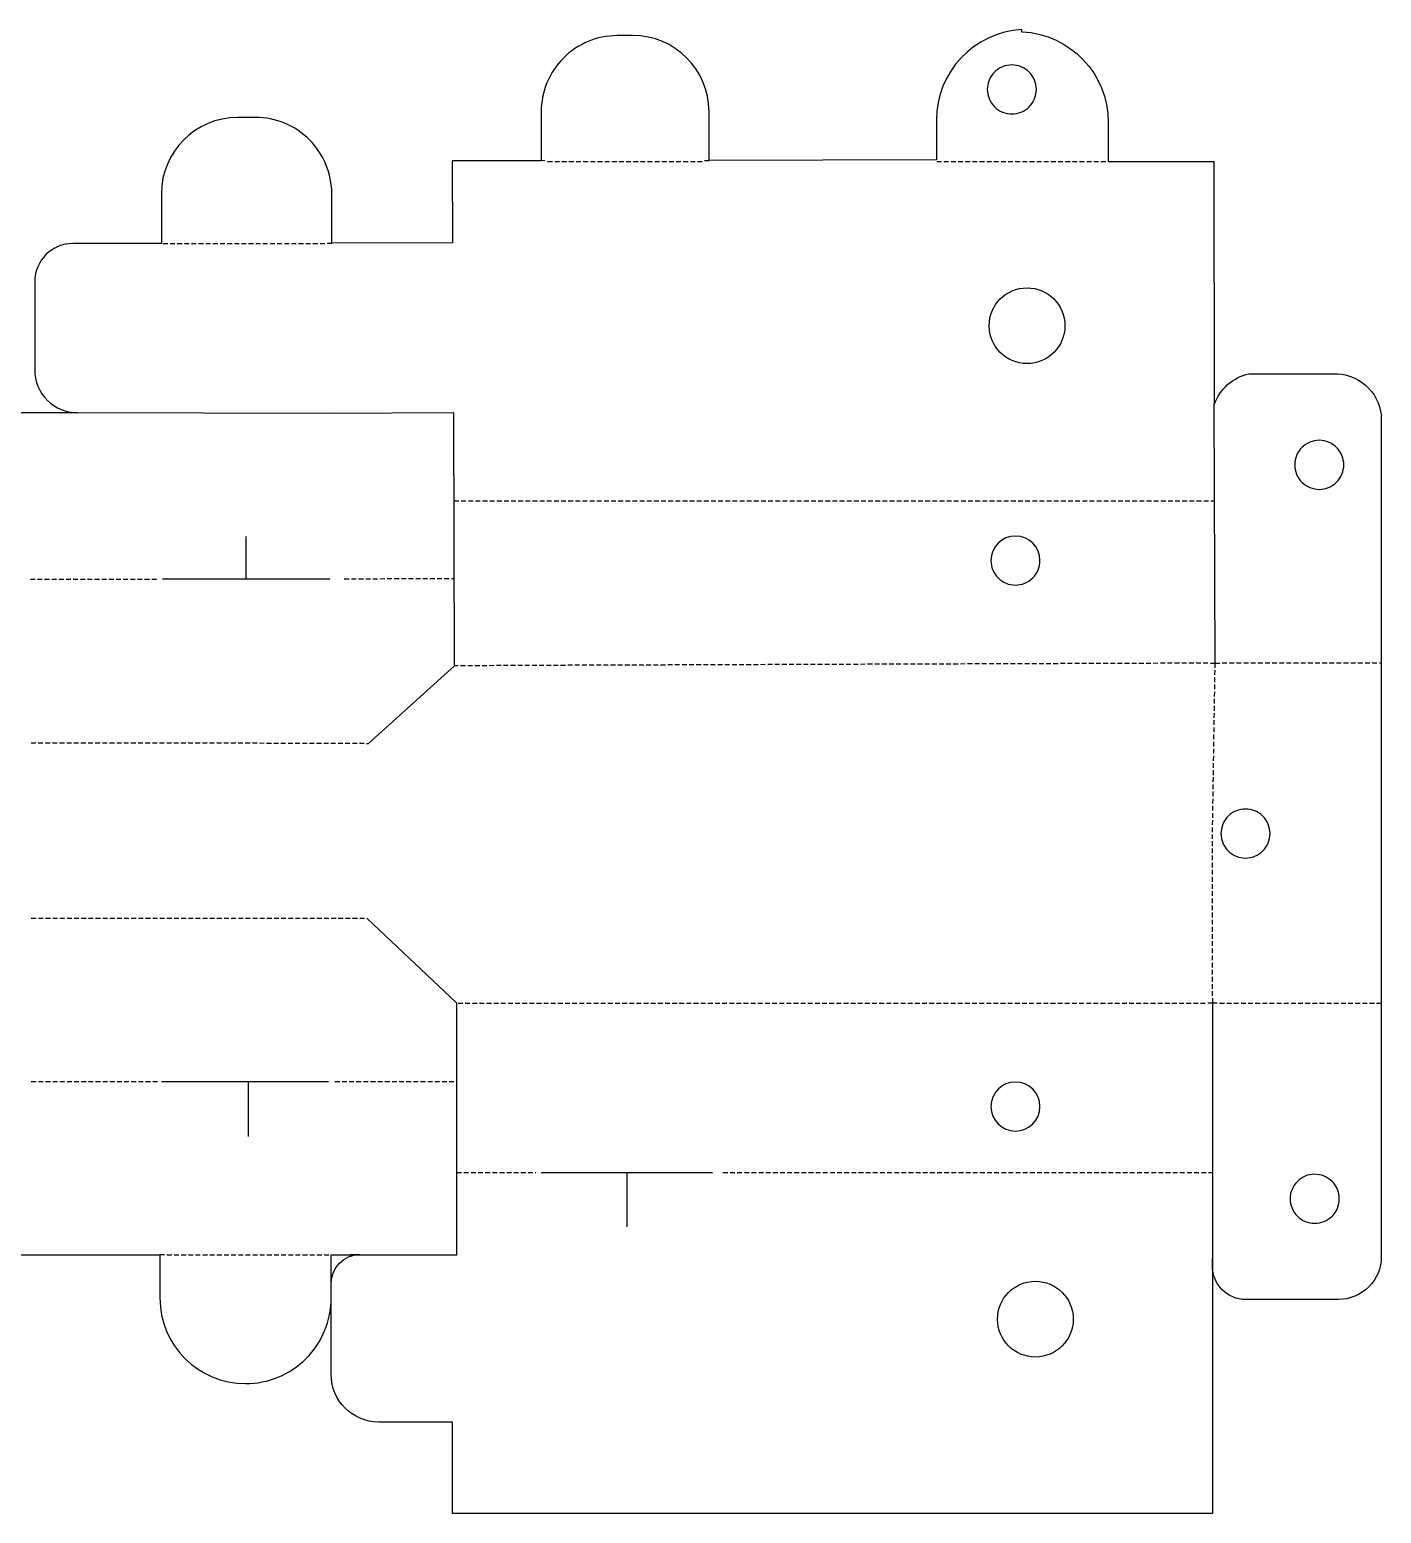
# Model space of a CAD drawing. Header units: millimetres. Extents: x -615 to -361, y 250 to 422.
# Drawn here: x -518.4 to -361.4, y 249.5 to 421.9 of the extents above; entities that cross this region are included whole.
import ezdxf

# ---------------------------------------------------------------- set-up
doc = ezdxf.new("R2010")
doc.units = ezdxf.units.MM
doc.layers.get('0').update_dxf_attribs({"linetype": 'CONTINUOUS'})

msp = doc.modelspace()

# ---------------------------------------------------------------- linework, layer by layer
for p, q in [((-449.25, 421.2), (-450.15, 421.2)), ((-448.35, 421.21), (-449.25, 421.2)), ((-403.14, 421.6), (-403.14, 421.89)), ((-458.98, 412.34), (-458.97, 406.67)), ((-439.47, 406.71), (-439.48, 412.38)), ((-492.16, 411.69), (-494.26, 411.69)), ((-413.07, 411.38), (-413.06, 406.77)), ((-393.11, 411.16), (-393.11, 406.56)), ((-413.05, 406.77), (-439.47, 406.71)), ((-413.06, 406.77), (-413.05, 406.77)), ((-458.97, 406.67), (-469.31, 406.65)), ((-469.31, 406.65), (-469.29, 397.13)), ((-458.55, 406.68), (-458.97, 406.67)), ((-457.68, 406.55), (-458.23, 406.55)), ((-456.85, 406.55), (-457.4, 406.55)), ((-456.02, 406.55), (-456.57, 406.55)), ((-455.19, 406.55), (-455.75, 406.55)), ((-454.36, 406.55), (-454.92, 406.55)), ((-453.53, 406.55), (-454.09, 406.55)), ((-452.7, 406.55), (-453.26, 406.55)), ((-451.87, 406.55), (-452.43, 406.55)), ((-451.04, 406.55), (-451.6, 406.55)), ((-450.21, 406.55), (-450.77, 406.55)), ((-449.39, 406.55), (-449.94, 406.55)), ((-448.56, 406.55), (-449.11, 406.55)), ((-447.73, 406.55), (-448.28, 406.55)), ((-446.9, 406.55), (-447.45, 406.55)), ((-446.07, 406.55), (-446.62, 406.55)), ((-445.24, 406.55), (-445.79, 406.55)), ((-444.41, 406.55), (-444.96, 406.55)), ((-443.58, 406.55), (-444.13, 406.55)), ((-442.75, 406.55), (-443.3, 406.55)), ((-441.92, 406.55), (-442.47, 406.55)), ((-441.09, 406.55), (-441.64, 406.55)), ((-440.26, 406.55), (-440.81, 406.55)), ((-440.02, 406.71), (-439.47, 406.71)), ((-413.02, 406.56), (-412.47, 406.56)), ((-412.19, 406.56), (-411.64, 406.56)), ((-411.36, 406.56), (-410.81, 406.56)), ((-410.53, 406.56), (-409.98, 406.56)), ((-409.7, 406.56), (-409.15, 406.56)), ((-408.87, 406.56), (-408.32, 406.56)), ((-408.04, 406.56), (-407.49, 406.56)), ((-407.21, 406.56), (-406.66, 406.56)), ((-406.38, 406.56), (-405.83, 406.56)), ((-405.55, 406.56), (-405, 406.56)), ((-404.72, 406.56), (-404.17, 406.56)), ((-403.9, 406.56), (-403.34, 406.56)), ((-403.07, 406.56), (-402.51, 406.56)), ((-402.24, 406.56), (-401.68, 406.56)), ((-401.41, 406.56), (-400.85, 406.56)), ((-400.58, 406.56), (-400.02, 406.56)), ((-399.75, 406.56), (-399.19, 406.56)), ((-398.92, 406.56), (-398.36, 406.56)), ((-398.09, 406.56), (-397.54, 406.56)), ((-397.26, 406.56), (-396.71, 406.56)), ((-396.43, 406.56), (-395.88, 406.56)), ((-395.6, 406.56), (-395.05, 406.56)), ((-394.77, 406.56), (-394.22, 406.56)), ((-393.94, 406.56), (-393.39, 406.56)), ((-393.11, 406.56), (-380.82, 406.56)), ((-380.82, 406.56), (-380.79, 378.35)), ((-503.11, 402.84), (-503.11, 397.05)), ((-483.31, 397.09), (-483.31, 402.84)), ((-503.11, 397.05), (-513.4, 397.05)), ((-502.37, 397.02), (-502.92, 397.02)), ((-501.54, 397.02), (-502.09, 397.02)), ((-500.71, 397.02), (-501.26, 397.02)), ((-499.88, 397.02), (-500.43, 397.02)), ((-499.05, 397.02), (-499.61, 397.02)), ((-498.22, 397.02), (-498.78, 397.02)), ((-497.39, 397.02), (-497.95, 397.02)), ((-496.56, 397.02), (-497.12, 397.02)), ((-495.73, 397.02), (-496.29, 397.02)), ((-494.9, 397.02), (-495.46, 397.02)), ((-494.08, 397.02), (-494.63, 397.02)), ((-493.25, 397.02), (-493.8, 397.02)), ((-492.42, 397.02), (-492.97, 397.02)), ((-491.59, 397.02), (-492.14, 397.02)), ((-490.76, 397.02), (-491.31, 397.02)), ((-489.93, 397.02), (-490.48, 397.02)), ((-489.1, 397.02), (-489.65, 397.02)), ((-488.27, 397.02), (-488.82, 397.02)), ((-487.44, 397.02), (-487.99, 397.02)), ((-486.61, 397.02), (-487.16, 397.02)), ((-485.78, 397.02), (-486.33, 397.02)), ((-484.95, 397.02), (-485.5, 397.02)), ((-484.12, 397.02), (-484.67, 397.02)), ((-483.86, 397.09), (-483.31, 397.09)), ((-469.29, 397.13), (-483.38, 397.1)), ((-483.38, 397.1), (-483.31, 397.09)), ((-517.82, 392.63), (-517.82, 382.37)), ((-376.75, 381.92), (-366.98, 381.92)), ((-512.87, 377.38), (-566.44, 377.49)), ((-380.68, 348.31), (-380.79, 378.35)), ((-483.58, 377.32), (-512.87, 377.38)), ((-469.13, 377.38), (-483.58, 377.32)), ((-469.07, 348), (-469.13, 377.38)), ((-361.37, 377.04), (-361.37, 328.2)), ((-469.1, 367.14), (-468.55, 367.14)), ((-468.27, 367.14), (-467.72, 367.14)), ((-467.44, 367.14), (-466.89, 367.14)), ((-466.61, 367.14), (-466.06, 367.14)), ((-465.78, 367.14), (-465.23, 367.14)), ((-464.95, 367.14), (-464.4, 367.14)), ((-464.12, 367.14), (-463.57, 367.14)), ((-463.3, 367.14), (-462.74, 367.14)), ((-462.47, 367.14), (-461.91, 367.14)), ((-461.64, 367.14), (-461.08, 367.14)), ((-460.81, 367.14), (-460.25, 367.14)), ((-459.98, 367.14), (-459.42, 367.14)), ((-459.15, 367.14), (-458.59, 367.14)), ((-458.32, 367.14), (-457.77, 367.14)), ((-457.49, 367.14), (-456.94, 367.14)), ((-456.66, 367.14), (-456.11, 367.14)), ((-455.83, 367.14), (-455.28, 367.14)), ((-455, 367.14), (-454.45, 367.14)), ((-454.17, 367.14), (-453.62, 367.14)), ((-453.34, 367.14), (-452.79, 367.14)), ((-452.51, 367.14), (-451.96, 367.14)), ((-451.68, 367.14), (-451.13, 367.14)), ((-450.85, 367.14), (-450.3, 367.14)), ((-450.02, 367.14), (-449.47, 367.14)), ((-449.19, 367.14), (-448.64, 367.14)), ((-448.36, 367.14), (-447.81, 367.14)), ((-447.53, 367.14), (-446.98, 367.14)), ((-446.7, 367.14), (-446.15, 367.14)), ((-445.88, 367.14), (-445.32, 367.14)), ((-445.05, 367.14), (-444.49, 367.14)), ((-444.22, 367.14), (-443.66, 367.14)), ((-443.39, 367.14), (-442.83, 367.14)), ((-442.56, 367.14), (-442, 367.14)), ((-441.73, 367.14), (-441.17, 367.14)), ((-440.9, 367.14), (-440.34, 367.14)), ((-440.07, 367.14), (-439.52, 367.14)), ((-439.24, 367.14), (-438.69, 367.14)), ((-438.41, 367.14), (-437.86, 367.14)), ((-437.58, 367.14), (-437.03, 367.14)), ((-436.75, 367.14), (-436.2, 367.14)), ((-435.92, 367.14), (-435.37, 367.14)), ((-435.09, 367.14), (-434.54, 367.14)), ((-434.26, 367.14), (-433.71, 367.14)), ((-433.43, 367.14), (-432.88, 367.14)), ((-432.6, 367.14), (-432.05, 367.14)), ((-431.77, 367.14), (-431.22, 367.14)), ((-430.94, 367.14), (-430.39, 367.14)), ((-430.11, 367.14), (-429.56, 367.14)), ((-429.28, 367.14), (-428.73, 367.14)), ((-428.45, 367.14), (-427.9, 367.14)), ((-427.63, 367.14), (-427.07, 367.14)), ((-426.8, 367.14), (-426.24, 367.14)), ((-425.97, 367.14), (-425.41, 367.14)), ((-425.14, 367.14), (-424.58, 367.14)), ((-424.31, 367.14), (-423.75, 367.14)), ((-423.48, 367.14), (-422.92, 367.14)), ((-422.65, 367.14), (-422.09, 367.14)), ((-421.82, 367.14), (-421.27, 367.14)), ((-420.99, 367.14), (-420.44, 367.14)), ((-420.16, 367.14), (-419.61, 367.14)), ((-419.33, 367.14), (-418.78, 367.14)), ((-418.5, 367.14), (-417.95, 367.14)), ((-417.67, 367.14), (-417.12, 367.14)), ((-416.84, 367.14), (-416.29, 367.14)), ((-416.01, 367.14), (-415.46, 367.14)), ((-415.18, 367.14), (-414.63, 367.14)), ((-414.35, 367.14), (-413.8, 367.14)), ((-413.52, 367.14), (-412.97, 367.14)), ((-412.69, 367.14), (-412.14, 367.14)), ((-411.86, 367.14), (-411.31, 367.14)), ((-411.03, 367.14), (-410.48, 367.14)), ((-410.2, 367.14), (-409.65, 367.14)), ((-409.38, 367.14), (-408.82, 367.14)), ((-408.55, 367.14), (-407.99, 367.14)), ((-407.72, 367.14), (-407.16, 367.14)), ((-406.89, 367.14), (-406.33, 367.14)), ((-406.06, 367.14), (-405.5, 367.14)), ((-405.23, 367.14), (-404.67, 367.14)), ((-404.4, 367.14), (-403.84, 367.14)), ((-403.57, 367.14), (-403.02, 367.14)), ((-402.74, 367.14), (-402.19, 367.14)), ((-401.91, 367.14), (-401.36, 367.14)), ((-401.08, 367.14), (-400.53, 367.14)), ((-400.25, 367.14), (-399.7, 367.14)), ((-399.42, 367.14), (-398.87, 367.14)), ((-398.59, 367.14), (-398.04, 367.14)), ((-397.76, 367.14), (-397.21, 367.14)), ((-396.93, 367.14), (-396.38, 367.14)), ((-396.1, 367.14), (-395.55, 367.14)), ((-395.27, 367.14), (-394.72, 367.14)), ((-394.44, 367.14), (-393.89, 367.14)), ((-393.61, 367.14), (-393.06, 367.14)), ((-392.78, 367.14), (-392.23, 367.14)), ((-391.95, 367.14), (-391.4, 367.14)), ((-391.13, 367.14), (-390.57, 367.14)), ((-390.3, 367.14), (-389.74, 367.14)), ((-389.47, 367.14), (-388.91, 367.14)), ((-388.64, 367.14), (-388.08, 367.14)), ((-387.81, 367.14), (-387.25, 367.14)), ((-386.98, 367.14), (-386.42, 367.14)), ((-386.15, 367.14), (-385.59, 367.14)), ((-385.32, 367.14), (-384.77, 367.14)), ((-384.49, 367.14), (-383.94, 367.14)), ((-383.66, 367.14), (-383.11, 367.14)), ((-382.83, 367.14), (-382.28, 367.14)), ((-382, 367.14), (-381.45, 367.14)), ((-381.17, 367.14), (-380.75, 367.14)), ((-493.26, 358.08), (-493.26, 363.01)), ((-518.33, 358.07), (-517.78, 358.07)), ((-517.5, 358.07), (-516.95, 358.07)), ((-516.67, 358.07), (-516.12, 358.07)), ((-515.84, 358.07), (-515.29, 358.07)), ((-515.01, 358.07), (-514.46, 358.07)), ((-514.18, 358.07), (-513.63, 358.07)), ((-513.35, 358.07), (-512.8, 358.07)), ((-512.52, 358.07), (-511.97, 358.07)), ((-511.69, 358.07), (-511.14, 358.07)), ((-510.86, 358.07), (-510.31, 358.07)), ((-510.03, 358.07), (-509.48, 358.07)), ((-509.2, 358.07), (-508.65, 358.07)), ((-508.37, 358.07), (-507.82, 358.07)), ((-507.54, 358.07), (-506.99, 358.07)), ((-506.71, 358.07), (-506.16, 358.07)), ((-505.89, 358.07), (-505.33, 358.07)), ((-505.06, 358.07), (-504.5, 358.07)), ((-504.23, 358.07), (-503.67, 358.07)), ((-502.98, 358.08), (-483.55, 358.08)), ((-481.86, 358.11), (-481.3, 358.11)), ((-481.03, 358.11), (-480.47, 358.11)), ((-480.2, 358.11), (-479.64, 358.11)), ((-479.37, 358.11), (-478.82, 358.11)), ((-478.54, 358.11), (-477.99, 358.11)), ((-477.71, 358.11), (-477.16, 358.12)), ((-476.88, 358.12), (-476.33, 358.12)), ((-476.05, 358.12), (-475.5, 358.12)), ((-475.22, 358.12), (-474.67, 358.12)), ((-474.39, 358.12), (-473.84, 358.12)), ((-473.56, 358.12), (-473.01, 358.12)), ((-472.73, 358.13), (-472.18, 358.13)), ((-471.9, 358.13), (-471.35, 358.13)), ((-471.07, 358.13), (-470.52, 358.13)), ((-470.24, 358.13), (-469.69, 358.13)), ((-469.41, 358.13), (-469.09, 358.13)), ((-427.13, 348.15), (-427.69, 348.14)), ((-426.31, 348.15), (-426.86, 348.15)), ((-425.48, 348.15), (-426.03, 348.15)), ((-424.65, 348.15), (-425.2, 348.15)), ((-423.82, 348.16), (-424.37, 348.16)), ((-422.99, 348.16), (-423.54, 348.16)), ((-422.16, 348.16), (-422.71, 348.16)), ((-421.33, 348.17), (-421.88, 348.16)), ((-420.5, 348.17), (-421.05, 348.17)), ((-419.67, 348.17), (-420.22, 348.17)), ((-418.84, 348.17), (-419.39, 348.17)), ((-418.01, 348.18), (-418.56, 348.18)), ((-417.18, 348.18), (-417.73, 348.18)), ((-416.35, 348.18), (-416.9, 348.18)), ((-415.52, 348.19), (-416.07, 348.18)), ((-414.69, 348.19), (-415.24, 348.19)), ((-413.86, 348.19), (-414.42, 348.19)), ((-413.03, 348.2), (-413.59, 348.19)), ((-412.2, 348.2), (-412.76, 348.2)), ((-411.37, 348.2), (-411.93, 348.2)), ((-410.54, 348.2), (-411.1, 348.2)), ((-409.71, 348.21), (-410.27, 348.2)), ((-408.88, 348.21), (-409.44, 348.21)), ((-408.06, 348.21), (-408.61, 348.21)), ((-407.23, 348.22), (-407.78, 348.21)), ((-406.4, 348.22), (-406.95, 348.22)), ((-405.57, 348.22), (-406.12, 348.22)), ((-404.74, 348.22), (-405.29, 348.22)), ((-403.91, 348.23), (-404.46, 348.23)), ((-403.08, 348.23), (-403.63, 348.23)), ((-402.25, 348.23), (-402.8, 348.23)), ((-401.42, 348.24), (-401.97, 348.23)), ((-400.59, 348.24), (-401.14, 348.24)), ((-399.76, 348.24), (-400.31, 348.24)), ((-398.93, 348.24), (-399.48, 348.24)), ((-398.1, 348.25), (-398.65, 348.25)), ((-397.27, 348.25), (-397.82, 348.25)), ((-396.44, 348.25), (-396.99, 348.25)), ((-395.61, 348.26), (-396.17, 348.25)), ((-394.78, 348.26), (-395.34, 348.26)), ((-393.95, 348.26), (-394.51, 348.26)), ((-393.12, 348.27), (-393.68, 348.26)), ((-392.29, 348.27), (-392.85, 348.27)), ((-391.46, 348.27), (-392.02, 348.27)), ((-390.64, 348.27), (-391.19, 348.27)), ((-389.81, 348.28), (-390.36, 348.27)), ((-388.98, 348.28), (-389.53, 348.28)), ((-388.15, 348.28), (-388.7, 348.28)), ((-387.32, 348.29), (-387.87, 348.28)), ((-386.49, 348.29), (-387.04, 348.29)), ((-385.66, 348.29), (-386.21, 348.29)), ((-384.83, 348.29), (-385.38, 348.29)), ((-384, 348.3), (-384.55, 348.3)), ((-383.17, 348.3), (-383.72, 348.3)), ((-382.34, 348.3), (-382.89, 348.3)), ((-381.51, 348.31), (-382.06, 348.3)), ((-381.23, 348.31), (-380.68, 348.31)), ((-380.69, 347.76), (-380.68, 348.31)), ((-380.68, 348.31), (-380.13, 348.31)), ((-379.3, 348.31), (-379.85, 348.31)), ((-378.47, 348.31), (-379.02, 348.31)), ((-377.64, 348.31), (-378.19, 348.31)), ((-376.81, 348.31), (-377.36, 348.31)), ((-375.98, 348.31), (-376.53, 348.31)), ((-375.15, 348.31), (-375.7, 348.31)), ((-374.32, 348.31), (-374.87, 348.31)), ((-373.49, 348.31), (-374.04, 348.31)), ((-372.66, 348.31), (-373.21, 348.31)), ((-371.83, 348.31), (-372.39, 348.31)), ((-371, 348.31), (-371.56, 348.31)), ((-370.17, 348.31), (-370.73, 348.31)), ((-369.34, 348.31), (-369.9, 348.31)), ((-368.51, 348.31), (-369.07, 348.31)), ((-367.68, 348.31), (-368.24, 348.31)), ((-366.85, 348.31), (-367.41, 348.31)), ((-366.03, 348.31), (-366.58, 348.31)), ((-365.2, 348.31), (-365.75, 348.31)), ((-364.37, 348.31), (-364.92, 348.31)), ((-363.54, 348.31), (-364.09, 348.31)), ((-362.71, 348.31), (-363.26, 348.31)), ((-361.88, 348.31), (-362.43, 348.31)), ((-361.37, 348.31), (-361.6, 348.31)), ((-479.05, 338.97), (-469.07, 348)), ((-468.61, 348), (-469.07, 348)), ((-467.78, 348), (-468.34, 348)), ((-466.95, 348.01), (-467.51, 348)), ((-466.12, 348.01), (-466.68, 348.01)), ((-465.29, 348.01), (-465.85, 348.01)), ((-464.46, 348.02), (-465.02, 348.01)), ((-463.63, 348.02), (-464.19, 348.02)), ((-462.8, 348.02), (-463.36, 348.02)), ((-461.98, 348.02), (-462.53, 348.02)), ((-461.15, 348.03), (-461.7, 348.02)), ((-460.32, 348.03), (-460.87, 348.03)), ((-459.49, 348.03), (-460.04, 348.03)), ((-458.66, 348.04), (-459.21, 348.03)), ((-457.83, 348.04), (-458.38, 348.04)), ((-457, 348.04), (-457.55, 348.04)), ((-456.17, 348.04), (-456.72, 348.04)), ((-455.34, 348.05), (-455.89, 348.05)), ((-454.51, 348.05), (-455.06, 348.05)), ((-453.68, 348.05), (-454.23, 348.05)), ((-452.85, 348.06), (-453.4, 348.05)), ((-452.02, 348.06), (-452.57, 348.06)), ((-451.19, 348.06), (-451.74, 348.06)), ((-450.36, 348.06), (-450.91, 348.06)), ((-449.53, 348.07), (-450.09, 348.07)), ((-448.7, 348.07), (-449.26, 348.07)), ((-447.87, 348.07), (-448.43, 348.07)), ((-447.04, 348.08), (-447.6, 348.07)), ((-446.21, 348.08), (-446.77, 348.08)), ((-445.38, 348.08), (-445.94, 348.08)), ((-444.55, 348.08), (-445.11, 348.08)), ((-443.73, 348.09), (-444.28, 348.09)), ((-442.9, 348.09), (-443.45, 348.09)), ((-442.07, 348.09), (-442.62, 348.09)), ((-441.24, 348.1), (-441.79, 348.09)), ((-440.41, 348.1), (-440.96, 348.1)), ((-439.58, 348.1), (-440.13, 348.1)), ((-438.75, 348.11), (-439.3, 348.1)), ((-437.92, 348.11), (-438.47, 348.11)), ((-437.09, 348.11), (-437.64, 348.11)), ((-436.26, 348.11), (-436.81, 348.11)), ((-435.43, 348.12), (-435.98, 348.11)), ((-434.6, 348.12), (-435.15, 348.12)), ((-433.77, 348.12), (-434.32, 348.12)), ((-432.94, 348.13), (-433.49, 348.12)), ((-432.11, 348.13), (-432.66, 348.13)), ((-431.28, 348.13), (-431.84, 348.13)), ((-430.45, 348.13), (-431.01, 348.13)), ((-429.62, 348.14), (-430.18, 348.14)), ((-428.79, 348.14), (-429.35, 348.14)), ((-427.96, 348.14), (-428.52, 348.14)), ((-380.71, 346.1), (-380.71, 346.65)), ((-380.7, 346.93), (-380.69, 347.48)), ((-380.74, 344.44), (-380.73, 344.99)), ((-380.73, 345.27), (-380.72, 345.82)), ((-380.76, 342.78), (-380.76, 343.33)), ((-380.75, 343.61), (-380.74, 344.16)), ((-380.79, 341.12), (-380.78, 341.67)), ((-380.78, 341.95), (-380.77, 342.5)), ((-380.82, 339.46), (-380.81, 340.01)), ((-380.8, 340.29), (-380.79, 340.84)), ((-517.7, 339.01), (-518.25, 339.01)), ((-516.87, 339.01), (-517.42, 339.01)), ((-516.04, 339.01), (-516.59, 339.01)), ((-515.21, 339), (-515.76, 339.01)), ((-514.38, 339), (-514.93, 339)), ((-513.55, 339), (-514.1, 339)), ((-512.72, 339), (-513.28, 339)), ((-511.89, 339), (-512.45, 339)), ((-511.06, 339), (-511.62, 339)), ((-510.23, 339), (-510.79, 339)), ((-509.4, 339), (-509.96, 339)), ((-508.57, 339), (-509.13, 339)), ((-507.75, 339), (-508.3, 339)), ((-506.92, 339), (-507.47, 339)), ((-506.09, 339), (-506.64, 339)), ((-505.26, 339), (-505.81, 339)), ((-504.43, 339), (-504.98, 339)), ((-503.6, 339), (-504.15, 339)), ((-502.77, 338.99), (-503.32, 338.99)), ((-501.94, 338.99), (-502.49, 338.99)), ((-501.11, 338.99), (-501.66, 338.99)), ((-500.28, 338.99), (-500.83, 338.99)), ((-499.45, 338.99), (-500, 338.99)), ((-498.62, 338.99), (-499.17, 338.99)), ((-497.79, 338.99), (-498.34, 338.99)), ((-496.96, 338.99), (-497.51, 338.99)), ((-496.13, 338.99), (-496.68, 338.99)), ((-495.3, 338.99), (-495.86, 338.99)), ((-494.47, 338.99), (-495.03, 338.99)), ((-493.64, 338.99), (-494.2, 338.99)), ((-492.81, 338.99), (-493.37, 338.99)), ((-491.98, 338.99), (-492.54, 338.99)), ((-491.15, 338.98), (-491.71, 338.99)), ((-490.32, 338.98), (-490.88, 338.98)), ((-489.5, 338.98), (-490.05, 338.98)), ((-488.67, 338.98), (-489.22, 338.98)), ((-487.84, 338.98), (-488.39, 338.98)), ((-487.01, 338.98), (-487.56, 338.98)), ((-486.18, 338.98), (-486.73, 338.98)), ((-485.35, 338.98), (-485.9, 338.98)), ((-484.52, 338.98), (-485.07, 338.98)), ((-483.69, 338.98), (-484.24, 338.98)), ((-482.86, 338.98), (-483.41, 338.98)), ((-482.03, 338.98), (-482.58, 338.98)), ((-481.2, 338.98), (-481.75, 338.98)), ((-480.37, 338.98), (-480.92, 338.98)), ((-479.54, 338.98), (-480.09, 338.98)), ((-479.26, 338.97), (-479.05, 338.97)), ((-380.84, 337.8), (-380.83, 338.36)), ((-380.83, 338.63), (-380.82, 339.18)), ((-380.87, 336.14), (-380.86, 336.7)), ((-380.85, 336.97), (-380.84, 337.53)), ((-380.89, 334.48), (-380.88, 335.04)), ((-380.88, 335.31), (-380.87, 335.87)), ((-380.92, 332.83), (-380.91, 333.38)), ((-380.9, 333.66), (-380.9, 334.21)), ((-380.94, 331.17), (-380.93, 331.72)), ((-380.93, 332), (-380.92, 332.55)), ((-380.98, 328.68), (-380.97, 329.23)), ((-380.97, 329.51), (-380.96, 330.06)), ((-380.95, 330.34), (-380.95, 330.89)), ((-380.99, 328.2), (-380.98, 328.4)), ((-380.99, 327.89), (-380.99, 328.2)), ((-380.99, 327.06), (-380.99, 327.62)), ((-361.37, 328.2), (-361.37, 279.36)), ((-380.99, 326.23), (-380.99, 326.79)), ((-380.99, 325.4), (-380.99, 325.96)), ((-380.99, 324.57), (-380.99, 325.13)), ((-380.99, 323.74), (-380.99, 324.3)), ((-380.99, 322.91), (-380.99, 323.47)), ((-380.99, 322.08), (-380.99, 322.64)), ((-380.99, 321.26), (-380.99, 321.81)), ((-380.99, 320.43), (-380.99, 320.98)), ((-380.99, 319.6), (-380.99, 320.15)), ((-380.99, 318.77), (-380.99, 319.32)), ((-517.67, 318.64), (-518.22, 318.64)), ((-516.84, 318.64), (-517.39, 318.64)), ((-516.01, 318.64), (-516.56, 318.64)), ((-515.18, 318.64), (-515.73, 318.64)), ((-514.35, 318.64), (-514.9, 318.64)), ((-513.52, 318.64), (-514.07, 318.64)), ((-512.69, 318.64), (-513.24, 318.64)), ((-511.86, 318.64), (-512.41, 318.64)), ((-511.03, 318.64), (-511.58, 318.64)), ((-510.2, 318.64), (-510.75, 318.64)), ((-509.37, 318.64), (-509.92, 318.64)), ((-508.54, 318.64), (-509.09, 318.64)), ((-507.71, 318.64), (-508.26, 318.64)), ((-506.88, 318.64), (-507.43, 318.64)), ((-506.05, 318.64), (-506.6, 318.64)), ((-505.22, 318.64), (-505.78, 318.64)), ((-504.39, 318.64), (-504.95, 318.64)), ((-503.56, 318.64), (-504.12, 318.64)), ((-502.73, 318.64), (-503.29, 318.64)), ((-501.9, 318.64), (-502.46, 318.64)), ((-501.07, 318.64), (-501.63, 318.64)), ((-500.24, 318.64), (-500.8, 318.64)), ((-499.42, 318.64), (-499.97, 318.64)), ((-498.59, 318.64), (-499.14, 318.64)), ((-497.76, 318.64), (-498.31, 318.64)), ((-496.93, 318.64), (-497.48, 318.64)), ((-496.1, 318.64), (-496.65, 318.64)), ((-495.27, 318.64), (-495.82, 318.64)), ((-494.44, 318.64), (-494.99, 318.64)), ((-493.61, 318.64), (-494.16, 318.64)), ((-492.78, 318.64), (-493.33, 318.64)), ((-491.95, 318.64), (-492.5, 318.64)), ((-491.12, 318.64), (-491.67, 318.64)), ((-490.29, 318.64), (-490.84, 318.64)), ((-489.46, 318.64), (-490.01, 318.64)), ((-488.63, 318.64), (-489.18, 318.64)), ((-487.8, 318.64), (-488.35, 318.64)), ((-486.97, 318.64), (-487.53, 318.64)), ((-486.14, 318.64), (-486.7, 318.64)), ((-485.31, 318.64), (-485.87, 318.64)), ((-484.48, 318.64), (-485.04, 318.64)), ((-483.65, 318.64), (-484.21, 318.64)), ((-482.82, 318.64), (-483.38, 318.64)), ((-481.99, 318.64), (-482.55, 318.64)), ((-481.17, 318.64), (-481.72, 318.64)), ((-480.34, 318.64), (-480.89, 318.64)), ((-479.51, 318.64), (-480.06, 318.64)), ((-479.18, 318.64), (-479.23, 318.64)), ((-468.79, 308.81), (-479.18, 318.64)), ((-380.99, 317.94), (-380.99, 318.49)), ((-380.99, 317.11), (-380.99, 317.66)), ((-380.99, 316.28), (-380.99, 316.83)), ((-380.99, 315.45), (-380.99, 316)), ((-380.99, 314.62), (-380.99, 315.17)), ((-380.99, 313.79), (-380.99, 314.34)), ((-380.99, 312.96), (-380.99, 313.51)), ((-380.99, 312.13), (-380.99, 312.68)), ((-380.99, 311.3), (-380.99, 311.85)), ((-380.99, 310.47), (-380.99, 311.02)), ((-468.79, 279.58), (-468.79, 308.81)), ((-468.64, 308.81), (-468.09, 308.81)), ((-467.81, 308.81), (-467.26, 308.81)), ((-466.98, 308.81), (-466.43, 308.81)), ((-466.15, 308.81), (-465.6, 308.81)), ((-465.32, 308.81), (-464.77, 308.81)), ((-464.49, 308.81), (-463.94, 308.81)), ((-463.66, 308.81), (-463.11, 308.81)), ((-462.83, 308.81), (-462.28, 308.81)), ((-462.01, 308.81), (-461.45, 308.81)), ((-461.18, 308.81), (-460.62, 308.81)), ((-460.35, 308.81), (-459.79, 308.81)), ((-459.52, 308.81), (-458.96, 308.81)), ((-458.69, 308.81), (-458.13, 308.81)), ((-457.86, 308.81), (-457.3, 308.81)), ((-457.03, 308.81), (-456.48, 308.81)), ((-456.2, 308.81), (-455.65, 308.81)), ((-455.37, 308.81), (-454.82, 308.81)), ((-454.54, 308.81), (-453.99, 308.81)), ((-453.71, 308.81), (-453.16, 308.81)), ((-452.88, 308.81), (-452.33, 308.81)), ((-452.05, 308.81), (-451.5, 308.81)), ((-451.22, 308.81), (-450.67, 308.81)), ((-450.39, 308.81), (-449.84, 308.81)), ((-449.56, 308.81), (-449.01, 308.81)), ((-448.73, 308.81), (-448.18, 308.81)), ((-447.9, 308.81), (-447.35, 308.81)), ((-447.07, 308.81), (-446.52, 308.81)), ((-446.24, 308.81), (-445.69, 308.81)), ((-445.41, 308.81), (-444.86, 308.81)), ((-444.59, 308.81), (-444.03, 308.81)), ((-443.76, 308.81), (-443.2, 308.81)), ((-442.93, 308.81), (-442.37, 308.81)), ((-442.1, 308.81), (-441.54, 308.81)), ((-441.27, 308.81), (-440.71, 308.81)), ((-440.44, 308.81), (-439.88, 308.81)), ((-439.61, 308.81), (-439.05, 308.81)), ((-438.78, 308.81), (-438.23, 308.81)), ((-437.95, 308.81), (-437.4, 308.81)), ((-437.12, 308.81), (-436.57, 308.81)), ((-436.29, 308.81), (-435.74, 308.81)), ((-435.46, 308.81), (-434.91, 308.81)), ((-434.63, 308.81), (-434.08, 308.81)), ((-433.8, 308.81), (-433.25, 308.81)), ((-432.97, 308.81), (-432.42, 308.81)), ((-432.14, 308.81), (-431.59, 308.81)), ((-431.31, 308.81), (-430.76, 308.81)), ((-430.48, 308.81), (-429.93, 308.81)), ((-429.65, 308.81), (-429.1, 308.81)), ((-428.82, 308.81), (-428.27, 308.81)), ((-427.99, 308.81), (-427.44, 308.81)), ((-427.16, 308.81), (-426.61, 308.81)), ((-426.34, 308.81), (-425.78, 308.81)), ((-425.51, 308.81), (-424.95, 308.81)), ((-424.68, 308.81), (-424.12, 308.81)), ((-423.85, 308.81), (-423.29, 308.81)), ((-423.02, 308.81), (-422.46, 308.81)), ((-422.19, 308.81), (-421.63, 308.81)), ((-421.36, 308.81), (-420.8, 308.81)), ((-420.53, 308.81), (-419.98, 308.81)), ((-419.7, 308.81), (-419.15, 308.81)), ((-418.87, 308.81), (-418.32, 308.81)), ((-418.04, 308.81), (-417.49, 308.81)), ((-417.21, 308.81), (-416.66, 308.81)), ((-416.38, 308.81), (-415.83, 308.81)), ((-415.55, 308.81), (-415, 308.81)), ((-414.72, 308.81), (-414.17, 308.81)), ((-413.89, 308.81), (-413.34, 308.81)), ((-413.06, 308.81), (-412.51, 308.81)), ((-412.23, 308.81), (-411.68, 308.81)), ((-411.4, 308.81), (-410.85, 308.81)), ((-410.57, 308.81), (-410.02, 308.81)), ((-409.74, 308.81), (-409.19, 308.81)), ((-408.91, 308.81), (-408.36, 308.81)), ((-408.09, 308.81), (-407.53, 308.81)), ((-407.26, 308.81), (-406.7, 308.81)), ((-406.43, 308.81), (-405.87, 308.81)), ((-405.6, 308.81), (-405.04, 308.81)), ((-404.77, 308.81), (-404.21, 308.81)), ((-403.94, 308.81), (-403.38, 308.81)), ((-403.11, 308.81), (-402.55, 308.81)), ((-402.28, 308.81), (-401.73, 308.81)), ((-401.45, 308.81), (-400.9, 308.81)), ((-400.62, 308.81), (-400.07, 308.81)), ((-399.79, 308.81), (-399.24, 308.81)), ((-398.96, 308.81), (-398.41, 308.81)), ((-398.13, 308.81), (-397.58, 308.81)), ((-397.3, 308.81), (-396.75, 308.81)), ((-396.47, 308.81), (-395.92, 308.81)), ((-395.64, 308.81), (-395.09, 308.81)), ((-394.81, 308.81), (-394.26, 308.81)), ((-393.98, 308.81), (-393.43, 308.81)), ((-393.15, 308.81), (-392.6, 308.81)), ((-392.32, 308.81), (-391.77, 308.81)), ((-391.49, 308.81), (-390.94, 308.81)), ((-390.66, 308.81), (-390.11, 308.81)), ((-389.84, 308.81), (-389.28, 308.81)), ((-389.01, 308.81), (-388.45, 308.81)), ((-388.18, 308.81), (-387.62, 308.81)), ((-387.35, 308.81), (-386.79, 308.81)), ((-386.52, 308.81), (-385.96, 308.81)), ((-385.69, 308.81), (-385.13, 308.81)), ((-384.86, 308.81), (-384.3, 308.81)), ((-384.03, 308.81), (-383.48, 308.81)), ((-383.2, 308.81), (-382.65, 308.81)), ((-382.37, 308.81), (-381.82, 308.81)), ((-380.99, 308.81), (-381.54, 308.81)), ((-380.99, 309.64), (-380.99, 310.19)), ((-380.99, 309.37), (-380.99, 308.81)), ((-380.99, 308.81), (-380.99, 249.54)), ((-380.43, 308.81), (-380.99, 308.81)), ((-380.16, 308.81), (-379.6, 308.81)), ((-379.33, 308.81), (-378.77, 308.81)), ((-378.5, 308.81), (-377.95, 308.81)), ((-377.67, 308.81), (-377.12, 308.81)), ((-376.84, 308.81), (-376.29, 308.81)), ((-376.01, 308.81), (-375.46, 308.81)), ((-375.18, 308.81), (-374.63, 308.81)), ((-374.35, 308.81), (-373.8, 308.81)), ((-373.52, 308.81), (-372.97, 308.81)), ((-372.69, 308.81), (-372.14, 308.81)), ((-371.86, 308.81), (-371.31, 308.81)), ((-371.03, 308.81), (-370.48, 308.81)), ((-370.2, 308.81), (-369.65, 308.81)), ((-369.37, 308.81), (-368.82, 308.81)), ((-368.54, 308.81), (-367.99, 308.81)), ((-367.71, 308.81), (-367.16, 308.81)), ((-366.88, 308.81), (-366.33, 308.81)), ((-366.05, 308.81), (-365.5, 308.81)), ((-365.23, 308.81), (-364.67, 308.81)), ((-364.4, 308.81), (-363.84, 308.81)), ((-363.57, 308.81), (-363.01, 308.81)), ((-362.74, 308.81), (-362.18, 308.81)), ((-361.91, 308.81), (-361.37, 308.81)), ((-518.22, 299.69), (-517.67, 299.69)), ((-517.39, 299.69), (-516.84, 299.69)), ((-516.56, 299.69), (-516.01, 299.69)), ((-515.73, 299.69), (-515.18, 299.69)), ((-514.9, 299.69), (-514.35, 299.69)), ((-514.07, 299.69), (-513.52, 299.69)), ((-513.24, 299.69), (-512.69, 299.69)), ((-512.41, 299.69), (-511.86, 299.69)), ((-511.58, 299.69), (-511.03, 299.69)), ((-510.75, 299.69), (-510.2, 299.69)), ((-509.92, 299.69), (-509.37, 299.69)), ((-509.09, 299.69), (-508.54, 299.69)), ((-508.26, 299.69), (-507.71, 299.69)), ((-507.43, 299.69), (-506.88, 299.69)), ((-506.6, 299.69), (-506.05, 299.69)), ((-505.78, 299.69), (-505.22, 299.69)), ((-504.95, 299.69), (-504.39, 299.69)), ((-504.12, 299.69), (-503.57, 299.69)), ((-503.11, 299.69), (-483.68, 299.69)), ((-493.01, 299.69), (-493.01, 293.31)), ((-482.94, 299.69), (-482.39, 299.69)), ((-482.11, 299.69), (-481.56, 299.69)), ((-481.28, 299.69), (-480.73, 299.69)), ((-480.46, 299.69), (-479.9, 299.69)), ((-479.63, 299.69), (-479.07, 299.69)), ((-478.8, 299.69), (-478.24, 299.69)), ((-477.97, 299.69), (-477.41, 299.69)), ((-477.14, 299.69), (-476.58, 299.69)), ((-476.31, 299.69), (-475.75, 299.69)), ((-475.48, 299.69), (-474.92, 299.69)), ((-474.65, 299.69), (-474.1, 299.69)), ((-473.82, 299.69), (-473.27, 299.69)), ((-472.99, 299.69), (-472.44, 299.69)), ((-472.16, 299.69), (-471.61, 299.69)), ((-471.33, 299.69), (-470.78, 299.69)), ((-470.5, 299.69), (-469.95, 299.69)), ((-469.67, 299.69), (-469.12, 299.69)), ((-468.84, 299.69), (-468.79, 299.69)), ((-468.79, 289.14), (-468.24, 289.14)), ((-467.96, 289.14), (-467.41, 289.14)), ((-467.13, 289.14), (-466.58, 289.14)), ((-466.3, 289.14), (-465.75, 289.14)), ((-465.47, 289.14), (-464.92, 289.14)), ((-464.64, 289.14), (-464.09, 289.14)), ((-463.81, 289.14), (-463.26, 289.14)), ((-462.99, 289.14), (-462.43, 289.14)), ((-462.16, 289.14), (-461.6, 289.14)), ((-461.33, 289.14), (-460.77, 289.14)), ((-460.5, 289.14), (-459.94, 289.14)), ((-459.67, 289.14), (-459.59, 289.14)), ((-458.99, 289.14), (-439.08, 289.14)), ((-449.03, 289.14), (-449.03, 282.81)), ((-437.86, 289.14), (-437.31, 289.14)), ((-437.03, 289.14), (-436.48, 289.14)), ((-436.2, 289.14), (-435.65, 289.14)), ((-435.37, 289.14), (-434.82, 289.14)), ((-434.54, 289.14), (-433.99, 289.14)), ((-433.71, 289.14), (-433.16, 289.14)), ((-432.89, 289.14), (-432.33, 289.14)), ((-432.06, 289.14), (-431.5, 289.14)), ((-431.23, 289.14), (-430.67, 289.14)), ((-430.4, 289.14), (-429.84, 289.14)), ((-429.57, 289.14), (-429.01, 289.14)), ((-428.74, 289.14), (-428.18, 289.14)), ((-427.91, 289.14), (-427.35, 289.14)), ((-427.08, 289.14), (-426.53, 289.14)), ((-426.25, 289.14), (-425.7, 289.14)), ((-425.42, 289.14), (-424.87, 289.14)), ((-424.59, 289.14), (-424.04, 289.14)), ((-423.76, 289.14), (-423.21, 289.14)), ((-422.93, 289.14), (-422.38, 289.14)), ((-422.1, 289.14), (-421.55, 289.14)), ((-421.27, 289.14), (-420.72, 289.14)), ((-420.44, 289.14), (-419.89, 289.14)), ((-419.61, 289.14), (-419.06, 289.14)), ((-418.78, 289.14), (-418.23, 289.14)), ((-417.95, 289.14), (-417.4, 289.14)), ((-417.12, 289.14), (-416.57, 289.14)), ((-416.29, 289.14), (-415.74, 289.14)), ((-415.46, 289.14), (-414.91, 289.14)), ((-414.64, 289.14), (-414.08, 289.14)), ((-413.81, 289.14), (-413.25, 289.14)), ((-412.98, 289.14), (-412.42, 289.14)), ((-412.15, 289.14), (-411.59, 289.14)), ((-411.32, 289.14), (-410.76, 289.14)), ((-410.49, 289.14), (-409.93, 289.14)), ((-409.66, 289.14), (-409.1, 289.14)), ((-408.83, 289.14), (-408.28, 289.14)), ((-408, 289.14), (-407.45, 289.14)), ((-407.17, 289.14), (-406.62, 289.14)), ((-406.34, 289.14), (-405.79, 289.14)), ((-405.51, 289.14), (-404.96, 289.14)), ((-404.68, 289.14), (-404.13, 289.14)), ((-403.85, 289.14), (-403.3, 289.14)), ((-403.02, 289.14), (-402.47, 289.14)), ((-402.19, 289.14), (-401.64, 289.14)), ((-401.36, 289.14), (-400.81, 289.14)), ((-400.53, 289.14), (-399.98, 289.14)), ((-399.7, 289.14), (-399.15, 289.14)), ((-398.87, 289.14), (-398.32, 289.14)), ((-398.04, 289.14), (-397.49, 289.14)), ((-397.21, 289.14), (-396.66, 289.14)), ((-396.39, 289.14), (-395.83, 289.14)), ((-395.56, 289.14), (-395, 289.14)), ((-394.73, 289.14), (-394.17, 289.14)), ((-393.9, 289.14), (-393.34, 289.14)), ((-393.07, 289.14), (-392.51, 289.14)), ((-392.24, 289.14), (-391.68, 289.14)), ((-391.41, 289.14), (-390.85, 289.14)), ((-390.58, 289.14), (-390.03, 289.14)), ((-389.75, 289.14), (-389.2, 289.14)), ((-388.92, 289.14), (-388.37, 289.14)), ((-388.09, 289.14), (-387.54, 289.14)), ((-387.26, 289.14), (-386.71, 289.14)), ((-386.43, 289.14), (-385.88, 289.14)), ((-385.6, 289.14), (-385.05, 289.14)), ((-384.77, 289.14), (-384.22, 289.14)), ((-383.94, 289.14), (-383.39, 289.14)), ((-383.11, 289.14), (-382.56, 289.14)), ((-382.28, 289.14), (-381.73, 289.14)), ((-381.45, 289.14), (-380.99, 289.14)), ((-520.11, 279.58), (-503.29, 279.58)), ((-502.73, 279.58), (-503.29, 279.58)), ((-503.29, 279.58), (-503.29, 274.56)), ((-502.46, 279.58), (-501.9, 279.58)), ((-501.63, 279.58), (-501.07, 279.58)), ((-500.8, 279.58), (-500.24, 279.58)), ((-499.97, 279.58), (-499.42, 279.58)), ((-499.14, 279.58), (-498.59, 279.58)), ((-498.31, 279.58), (-497.76, 279.58)), ((-497.48, 279.58), (-496.93, 279.58)), ((-496.65, 279.58), (-496.1, 279.58)), ((-495.82, 279.58), (-495.27, 279.58)), ((-494.99, 279.58), (-494.44, 279.58)), ((-494.16, 279.58), (-493.61, 279.58)), ((-493.33, 279.58), (-492.78, 279.58)), ((-492.5, 279.58), (-491.95, 279.58)), ((-491.67, 279.58), (-491.12, 279.58)), ((-490.84, 279.58), (-490.29, 279.58)), ((-490.01, 279.58), (-489.46, 279.58)), ((-489.18, 279.58), (-488.63, 279.58)), ((-488.35, 279.58), (-487.8, 279.58)), ((-487.53, 279.58), (-486.97, 279.58)), ((-486.7, 279.58), (-486.14, 279.58)), ((-485.87, 279.58), (-485.31, 279.58)), ((-485.04, 279.58), (-484.48, 279.58)), ((-484.21, 279.58), (-483.65, 279.58)), ((-483.38, 279.58), (-468.79, 279.58)), ((-483.38, 276.27), (-483.38, 279.58)), ((-483.38, 279.58), (-483.38, 279.58)), ((-480.06, 279.58), (-481.17, 279.58)), ((-380.99, 278.25), (-380.99, 279.18)), ((-483.38, 265.68), (-483.38, 276.27)), ((-366.35, 274.38), (-377.12, 274.38)), ((-469.27, 260.15), (-477.85, 260.15)), ((-469.27, 249.54), (-469.27, 260.15)), ((-380.99, 249.54), (-469.27, 249.54))]:
    msp.add_line(p, q)
for points in [[(-404.3, 412.1, 0.414216), (-401.45, 414.95, 0.414214), (-404.3, 417.8, 0.414216), (-407.15, 414.95, 0.414214)], [(-371.43, 371.34, 0.414216), (-368.58, 368.49, 0.414216), (-365.73, 371.34, 0.414216), (-368.58, 374.19, 0.414216)], [(-401.03, 360.22, 0.414211), (-403.88, 363.07, 0.414208), (-406.73, 360.22, 0.414214), (-403.88, 357.37, 0.414214)], [(-377.15, 331.36, 0.414214), (-380, 328.51, 0.414214), (-377.15, 325.66, 0.414214), (-374.3, 328.51, 0.414214)], [(-403.88, 293.94, 0.414211), (-401.03, 296.79, 0.414211), (-403.88, 299.64, 0.414208), (-406.73, 296.79, 0.414211)], [(-369.11, 288.93, 0.414216), (-371.96, 286.08, 0.414216), (-369.11, 283.23, 0.414216), (-366.26, 286.08, 0.414216)]]:
    msp.add_lwpolyline(points, format="xyb", close=True)
for centre in [(-402.53, 387.5), (-401.56, 272.1)]:
    msp.add_circle(centre, 4.4)
for centre, radius, start, end in [((-450.13, 412.35), 8.85, 90.1176, 180.1176), ((-448.33, 412.36), 8.85, 0.1176, 90.1176), ((-402.56, 411.4), 10.51, 93.1357, 180.1144), ((-494.26, 402.84), 8.85, 90.0005, 180.0003), ((-492.16, 402.84), 8.85, 0.0002, 90.0004), ((-513.4, 392.63), 4.42, 90.0005, 180.0005), ((-512.85, 382.37), 4.98, 180.0001, 270.0003), ((-493.33, 274.56), 9.95, 179.9999, 269.9999), ((-493.33, 274.56), 9.95, -45.0005, 0.0003), ((-493.33, 274.56), 9.95, 269.999, 314.9993)]:
    msp.add_arc(centre, radius, start, end)
at = {"extrusion": (0, 0, -1)}
for centre, radius, start, end in [((403.62, 411.16), 10.51, 93.0184, 179.997), ((375.55, 376.5), 5.55, 19.5563, 77.5233), ((366.76, 376.5), 5.42, 87.6884, 174.2641), ((480.06, 276.27), 3.32, 0.001, 90.0005), ((366.35, 279.36), 4.98, 179.9995, 270.0001), ((377.12, 278.25), 3.87, 270, 360), ((477.85, 265.68), 5.53, -89.9995, 0.0005)]:
    msp.add_arc(centre, radius, start, end, dxfattribs=at)

doc.saveas('drawing.dxf')
